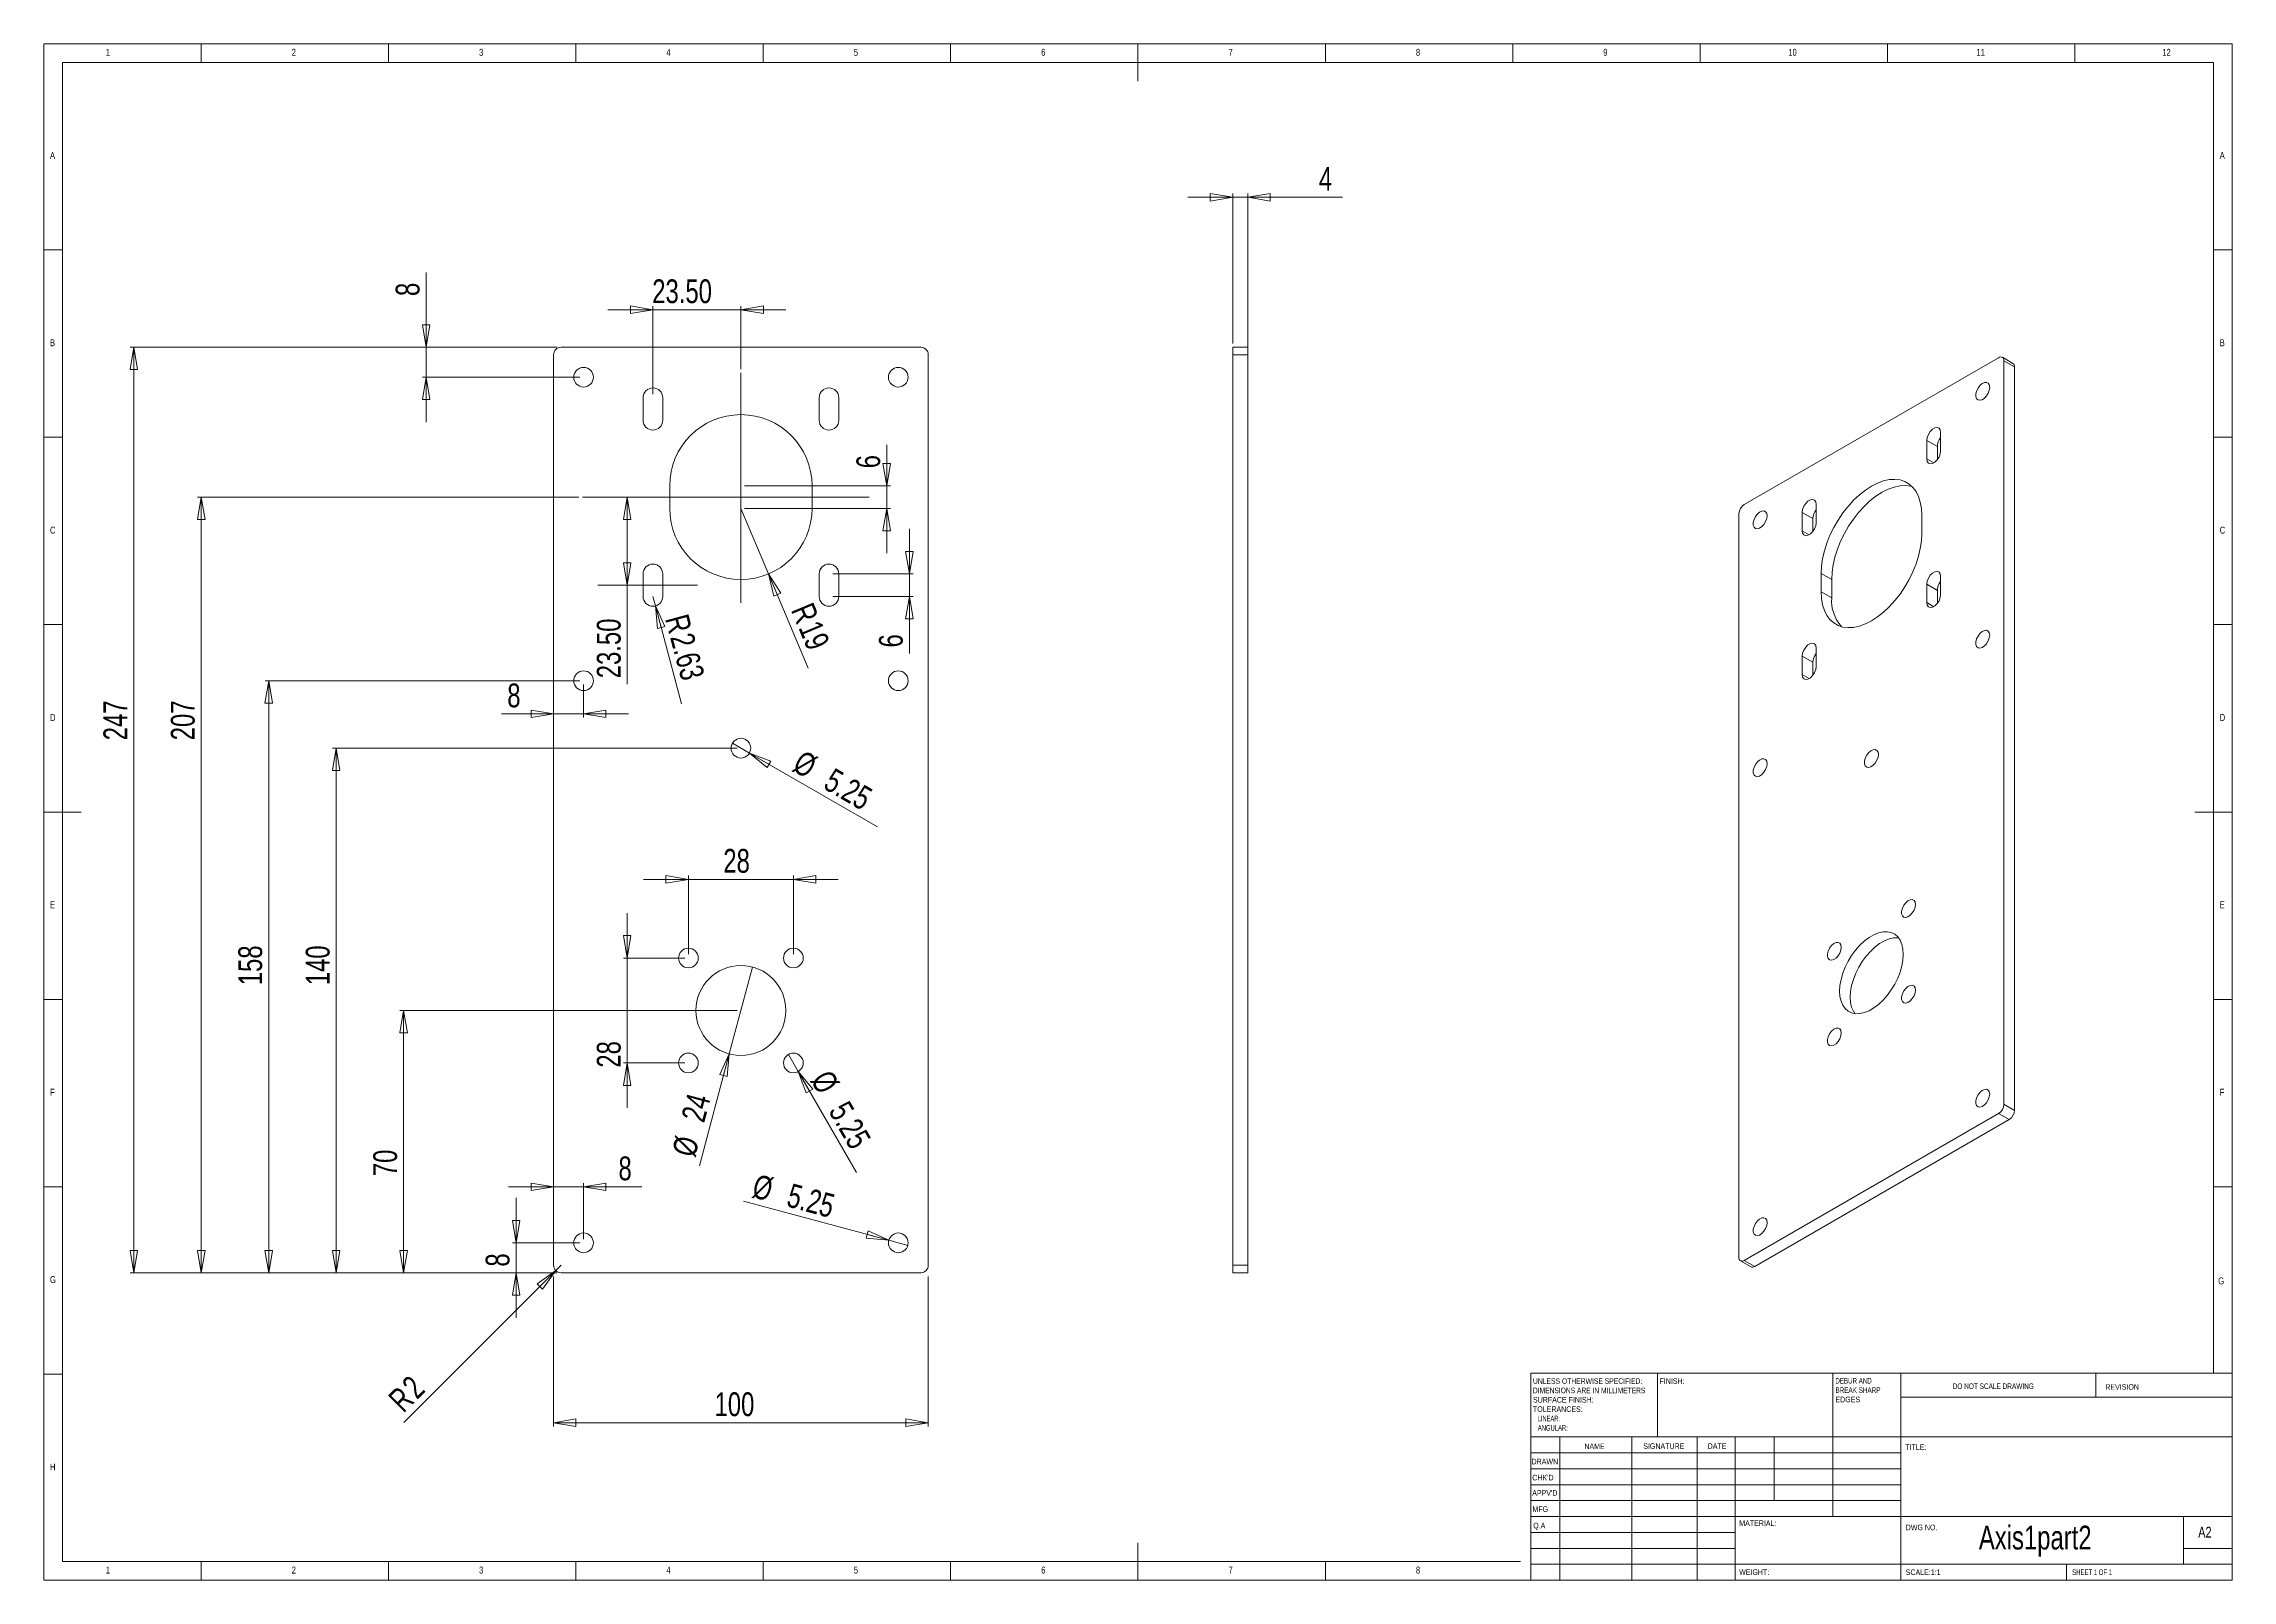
# Model space of a CAD drawing. Header units: millimetres. Extents: x 5 to 589, y 5 to 415.
import ezdxf

# ---------------------------------------------------------------- set-up
doc = ezdxf.new("R2010")
doc.units = ezdxf.units.MM
doc.layers.add('FORMAT', color=7, linetype='Continuous', lineweight=0)
doc.styles.add('SLDTEXTSTYLE0', font='TXT', dxfattribs={"width": 0.75})
doc.styles.add('SLDTEXTSTYLE1', font='TXT', dxfattribs={"width": 0.6375})
doc.styles.add('SLDTEXTSTYLE2', font='TXT', dxfattribs={"width": 0.6875})
doc.styles.add('SLDTEXTSTYLE3', font='TXT', dxfattribs={"width": 0.65625})
doc.styles.add('SLDTEXTSTYLE4', font='TXT', dxfattribs={"width": 0.675})
doc.styles.add('SLDTEXTSTYLE5', font='TXT', dxfattribs={"width": 0.72})
doc.styles.add('SLDTEXTSTYLE6', font='TXT', dxfattribs={"width": 0.708333})
doc.styles.add('SLDTEXTSTYLE7', font='TXT', dxfattribs={"width": 0.609375})
doc.styles.add('SLDTEXTSTYLE8', font='TXT', dxfattribs={"width": 0.625})
doc.dimstyles.new('SLDDIMSTYLE0', dxfattribs={"dimtxt": 6.35, "dimasz": 5.9944, "dimexe": 0, "dimexo": 0.0625, "dimgap": 1.5875, "dimtad": 1, "dimtoh": 1, "dimzin": 12, "dimdsep": 46, "dimtxsty": 'SLDTEXTSTYLE0', "dimblk1": 'CLOSED', "dimblk2": 'CLOSED', "dimsah": 1, "dimcen": 0.09, "dimadec": 0, "dimazin": 0, "dimtfac": 1, "dimtofl": 0, "dimtmove": 0, "dimatfit": 3, "dimldrblk": 'CLOSED', "dimfxl": 1, "dimtolj": 1, "dimtzin": 12, "dimarcsym": 0})
doc.dimstyles.new('SLDDIMSTYLE1', dxfattribs={"dimtxt": 6.35, "dimasz": 5.9944, "dimexe": 0, "dimexo": 0.0625, "dimgap": 1.5875, "dimtad": 1, "dimtoh": 1, "dimzin": 4, "dimdsep": 46, "dimtxsty": 'SLDTEXTSTYLE0', "dimblk1": 'CLOSED', "dimblk2": 'CLOSED', "dimsah": 1, "dimcen": 0.09, "dimadec": 0, "dimazin": 0, "dimtfac": 1, "dimtofl": 0, "dimtmove": 0, "dimatfit": 3, "dimldrblk": 'CLOSED', "dimfxl": 1, "dimtolj": 1, "dimtzin": 12, "dimarcsym": 0})
doc.dimstyles.new('SLDDIMSTYLE2', dxfattribs={"dimtxt": 6.35, "dimasz": 5.9944, "dimexe": 0, "dimexo": 0.0625, "dimgap": 1.5875, "dimtad": 1, "dimtoh": 1, "dimzin": 12, "dimdsep": 46, "dimtxsty": 'SLDTEXTSTYLE0', "dimblk1": 'CLOSED', "dimblk2": 'CLOSED', "dimsah": 1, "dimcen": 0.09, "dimadec": 0, "dimazin": 0, "dimtfac": 1, "dimtmove": 0, "dimatfit": 3, "dimldrblk": 'CLOSED', "dimfxl": 1, "dimtolj": 1, "dimtzin": 12, "dimarcsym": 0})
doc.dimstyles.new('SLDDIMSTYLE3', dxfattribs={"dimtxt": 6.35, "dimasz": 5.9944, "dimexe": 0, "dimexo": 0.0625, "dimgap": 1.5875, "dimtad": 1, "dimtoh": 1, "dimzin": 12, "dimdsep": 46, "dimtxsty": 'SLDTEXTSTYLE0', "dimblk1": 'CLOSED', "dimblk2": 'CLOSED', "dimsah": 1, "dimcen": 0.09, "dimadec": 0, "dimazin": 0, "dimtfac": 1, "dimtofl": 0, "dimtmove": 0, "dimatfit": 3, "dimldrblk": 'CLOSED', "dimfxl": 1, "dimtolj": 1, "dimtzin": 12, "dimarcsym": 0})

# ---------------------------------------------------------------- blocks, each defined once
blk = doc.blocks.new('SW_NOTE_0')
at = {"color": 0, "linetype": 'Continuous', "lineweight": 0, "char_height": 1.5, "attachment_point": 1}
for s, insert, style in [('DEBUR AND ', (0, 1.92), 'SLDTEXTSTYLE3'), ('BREAK SHARP ', (0, -0.58), 'SLDTEXTSTYLE4'), ('EDGES', (0, -3.08), 'SLDTEXTSTYLE0')]:
    blk.add_mtext(s, dxfattribs=dict(at, insert=insert, style=style))
blk = doc.blocks.new('SW_NOTE_1')
at = {"color": 0, "linetype": 'Continuous', "lineweight": 0, "char_height": 1.5, "attachment_point": 1}
for s, insert, style in [('UNLESS OTHERWISE SPECIFIED:', (0, 1.92), 'SLDTEXTSTYLE5'), ('TOLERANCES:', (0, -5.58), 'SLDTEXTSTYLE0'), ('SURFACE FINISH:', (0, -3.08), 'SLDTEXTSTYLE0'), ('DIMENSIONS ARE IN MILLIMETERS', (0, -0.58), 'SLDTEXTSTYLE6'), ('   ANGULAR:', (0, -10.58), 'SLDTEXTSTYLE8'), ('   LINEAR:', (0, -8.08), 'SLDTEXTSTYLE7')]:
    blk.add_mtext(s, dxfattribs=dict(at, insert=insert, style=style))
blk = doc.blocks.new('_Closed')
at = {"color": 0, "linetype": 'ByBlock', "lineweight": -2}
for p, q in [((-1, 0.166667), (0, 0)), ((-1, 0.166667), (-1, -0.166667)), ((0, 0), (-1, -0.166667)), ((0, 0), (-1, 0))]:
    blk.add_line(p, q, dxfattribs=at)
blk = doc.blocks.new('*D4')
at = {"layer": 'FORMAT'}
for p, q in [((147.81, 294.03), (46.04, 294.03)), ((47.03, 294.03), (47.03, 87.03)), ((142.04, 87.03), (46.04, 87.03))]:
    blk.add_line(p, q, dxfattribs=at)
at = {"layer": 'FORMAT', "xscale": 5.9944, "yscale": 5.9944}
for p, rotation in [((47.03, 294.03, 0.1), 90), ((47.03, 87.03, 0.1), 270)]:
    blk.add_blockref('_Closed', p, dxfattribs=dict(at, rotation=rotation))
at = {"layer": 'FORMAT', "insert": (38.92, 229.14), "char_height": 6.35, "attachment_point": 1, "rotation": 90, "style": 'SLDTEXTSTYLE0'}
blk.add_mtext('207', dxfattribs=at)
blk = doc.blocks.new('*D5')
at = {"layer": 'FORMAT'}
for p, q in [((167.53, 321.52), (167.53, 345.02)), ((191.03, 328.18), (191.03, 345.02)), ((167.53, 344.03), (155.55, 344.03)), ((167.53, 344.03), (191.03, 344.03)), ((191.03, 344.03), (203.02, 344.03))]:
    blk.add_line(p, q, dxfattribs=at)
at = {"layer": 'FORMAT', "xscale": 5.9944, "yscale": 5.9944}
for p, rotation in [((167.53, 344.03, 0.1), 360), ((191.03, 344.03, 0.1), 180)]:
    blk.add_blockref('_Closed', p, dxfattribs=dict(at, rotation=rotation))
at = {"layer": 'FORMAT', "insert": (167.37, 352.14), "char_height": 6.35, "attachment_point": 1, "style": 'SLDTEXTSTYLE0'}
blk.add_mtext('23.50', dxfattribs=at)
blk = doc.blocks.new('*D6')
at = {"layer": 'FORMAT'}
for p, q in [((160.7, 294.03), (160.7, 270.53)), ((160.7, 270.53), (160.7, 244.1))]:
    blk.add_line(p, q, dxfattribs=at)
at = {"layer": 'FORMAT', "xscale": 5.9944, "yscale": 5.9944}
for p, rotation in [((160.7, 294.03, 0.1), 90), ((160.7, 270.53, 0.1), 270)]:
    blk.add_blockref('_Closed', p, dxfattribs=dict(at, rotation=rotation))
at = {"layer": 'FORMAT', "insert": (152.59, 245.69), "char_height": 6.35, "attachment_point": 1, "rotation": 90, "style": 'SLDTEXTSTYLE0'}
blk.add_mtext('23.50', dxfattribs=at)
blk = doc.blocks.new('*D7')
at = {"layer": 'FORMAT'}
for p, q in [((141.03, 86.04), (141.03, 46.04)), ((241.03, 86.04), (241.03, 46.04)), ((141.03, 47.03), (241.03, 47.03))]:
    blk.add_line(p, q, dxfattribs=at)
at = {"layer": 'FORMAT', "xscale": 5.9944, "yscale": 5.9944, "rotation": 180}
blk.add_blockref('_Closed', (141.03, 47.03, -1.4), dxfattribs=at)
at = {"layer": 'FORMAT', "xscale": 5.9944, "yscale": 5.9944}
blk.add_blockref('_Closed', (241.03, 47.03, -1.4), dxfattribs=at)
at = {"layer": 'FORMAT', "insert": (184, 55.14), "char_height": 6.35, "attachment_point": 1, "style": 'SLDTEXTSTYLE0'}
blk.add_mtext('100', dxfattribs=at)
blk = doc.blocks.new('*D8')
at = {"layer": 'FORMAT'}
for q in [(194.14, 168.62), (179.94, 115.62)]:
    blk.add_line((187.93, 145.44), q, dxfattribs=at)
at = {"layer": 'FORMAT', "xscale": 5.9944, "yscale": 5.9944, "rotation": 75}
blk.add_blockref('_Closed', (187.93, 145.44, -1.4), dxfattribs=at)
at = {"layer": 'FORMAT', "char_height": 6.35, "attachment_point": 1, "rotation": 75, "style": 'SLDTEXTSTYLE0'}
for s, insert in [('24', (175.05, 128.48)), ('%%c', (172.57, 119.23))]:
    blk.add_mtext(s, dxfattribs=dict(at, insert=insert))
blk = doc.blocks.new('*D9')
at = {"layer": 'FORMAT'}
for p, q in [((190.04, 157.03), (100.04, 157.03)), ((101.03, 157.03), (101.03, 87.03)), ((140.04, 87.03), (100.04, 87.03))]:
    blk.add_line(p, q, dxfattribs=at)
at = {"layer": 'FORMAT', "xscale": 5.9944, "yscale": 5.9944}
for p, rotation in [((101.03, 157.03, -1.4), 90), ((101.03, 87.03, -1.4), 270)]:
    blk.add_blockref('_Closed', p, dxfattribs=dict(at, rotation=rotation))
at = {"layer": 'FORMAT', "insert": (92.92, 112.82), "char_height": 6.35, "attachment_point": 1, "rotation": 90, "style": 'SLDTEXTSTYLE0'}
blk.add_mtext('70', dxfattribs=at)
blk = doc.blocks.new('*D10')
at = {"layer": 'FORMAT'}
for q in [(191.03, 291.03), (208.98, 248.4)]:
    blk.add_line((198.4, 273.52), q, dxfattribs=at)
at = {"layer": 'FORMAT', "xscale": 5.9944, "yscale": 5.9944, "rotation": 112.8228020535}
blk.add_blockref('_Closed', (198.4, 273.52, -1.4), dxfattribs=at)
at = {"layer": 'FORMAT', "char_height": 6.35, "attachment_point": 1, "rotation": 292.8228, "style": 'SLDTEXTSTYLE0'}
for s, insert in [('R', (210.16, 266.37)), ('19', (212.16, 261.64))]:
    blk.add_mtext(s, dxfattribs=dict(at, insert=insert))
blk = doc.blocks.new('*D11')
at = {"layer": 'FORMAT'}
for q in [(167.53, 267.53), (175.22, 238.84)]:
    blk.add_line((168.21, 265), q, dxfattribs=at)
at = {"layer": 'FORMAT', "xscale": 5.9944, "yscale": 5.9944, "rotation": 105}
blk.add_blockref('_Closed', (168.21, 265, -1.4), dxfattribs=at)
at = {"layer": 'FORMAT', "char_height": 6.35, "attachment_point": 1, "rotation": 285, "style": 'SLDTEXTSTYLE0'}
for s, insert in [('R', (176.89, 263.25)), ('2.63', (178.22, 258.29))]:
    blk.add_mtext(s, dxfattribs=dict(at, insert=insert))
blk = doc.blocks.new('*D12')
at = {"layer": 'FORMAT'}
for q in [(101.07, 47.07), (143.03, 89.03)]:
    blk.add_line((141.62, 87.62), q, dxfattribs=at)
at = {"layer": 'FORMAT', "xscale": 5.9944, "yscale": 5.9944, "rotation": 45}
blk.add_blockref('_Closed', (141.62, 87.62, 2.4), dxfattribs=at)
at = {"layer": 'FORMAT', "char_height": 6.35, "attachment_point": 1, "rotation": 45, "style": 'SLDTEXTSTYLE0'}
for s, insert in [('2', (100.11, 57.54)), ('R', (96.47, 53.91))]:
    blk.add_mtext(s, dxfattribs=dict(at, insert=insert))
blk = doc.blocks.new('*D13')
at = {"layer": 'FORMAT'}
for p, q in [((177.03, 172.02), (177.03, 193.02)), ((205.03, 172.02), (205.03, 193.02)), ((177.03, 192.03), (165.05, 192.03)), ((177.03, 192.03), (205.03, 192.03)), ((205.03, 192.03), (217.02, 192.03))]:
    blk.add_line(p, q, dxfattribs=at)
at = {"layer": 'FORMAT', "xscale": 5.9944, "yscale": 5.9944}
for p, rotation in [((177.03, 192.03, 2.6), 360), ((205.03, 192.03, 2.6), 180)]:
    blk.add_blockref('_Closed', p, dxfattribs=dict(at, rotation=rotation))
at = {"layer": 'FORMAT', "insert": (186.34, 200.14), "char_height": 6.35, "attachment_point": 1, "style": 'SLDTEXTSTYLE0'}
blk.add_mtext('28', dxfattribs=at)
blk = doc.blocks.new('*D14')
at = {"layer": 'FORMAT'}
for p, q in [((160.7, 171.03), (160.7, 183.02)), ((176.04, 171.03), (159.71, 171.03)), ((160.7, 171.03), (160.7, 143.03)), ((176.04, 143.03), (159.71, 143.03)), ((160.7, 143.03), (160.7, 131.04))]:
    blk.add_line(p, q, dxfattribs=at)
at = {"layer": 'FORMAT', "xscale": 5.9944, "yscale": 5.9944}
for p, rotation in [((160.7, 171.03, 2.6), 270), ((160.7, 143.03, 2.6), 90)]:
    blk.add_blockref('_Closed', p, dxfattribs=dict(at, rotation=rotation))
at = {"layer": 'FORMAT', "insert": (152.59, 141.78), "char_height": 6.35, "attachment_point": 1, "rotation": 90, "style": 'SLDTEXTSTYLE0'}
blk.add_mtext('28', dxfattribs=at)
blk = doc.blocks.new('*D15')
at = {"layer": 'FORMAT'}
for p, q in [((149.03, 244.04), (149.03, 235.19)), ((141.03, 236.18), (127.11, 236.18)), ((149.03, 236.18), (141.03, 236.18)), ((149.03, 236.18), (161.02, 236.18))]:
    blk.add_line(p, q, dxfattribs=at)
at = {"layer": 'FORMAT', "xscale": 5.9944, "yscale": 5.9944}
blk.add_blockref('_Closed', (141.03, 236.18, 2.6), dxfattribs=at)
at = {"layer": 'FORMAT', "xscale": 5.9944, "yscale": 5.9944, "rotation": 180}
blk.add_blockref('_Closed', (149.03, 236.18, 2.6), dxfattribs=at)
at = {"layer": 'FORMAT', "insert": (128.69, 244.29), "char_height": 6.35, "attachment_point": 1, "style": 'SLDTEXTSTYLE0'}
blk.add_mtext('8', dxfattribs=at)
blk = doc.blocks.new('*D16')
at = {"layer": 'FORMAT'}
for p, q in [((141.03, 109.96), (129.05, 109.96)), ((149.03, 109.96), (141.03, 109.96)), ((149.03, 96.02), (149.03, 110.96)), ((149.03, 109.96), (164.64, 109.96))]:
    blk.add_line(p, q, dxfattribs=at)
at = {"layer": 'FORMAT', "xscale": 5.9944, "yscale": 5.9944}
blk.add_blockref('_Closed', (141.03, 109.96, 2.6), dxfattribs=at)
at = {"layer": 'FORMAT', "xscale": 5.9944, "yscale": 5.9944, "rotation": 180}
blk.add_blockref('_Closed', (149.03, 109.96, 2.6), dxfattribs=at)
at = {"layer": 'FORMAT', "insert": (158.36, 118.08), "char_height": 6.35, "attachment_point": 1, "style": 'SLDTEXTSTYLE0'}
blk.add_mtext('8', dxfattribs=at)
blk = doc.blocks.new('*D17')
at = {"layer": 'FORMAT'}
for p, q in [((131.04, 95.03), (131.04, 107.02)), ((148.04, 95.03), (130.05, 95.03)), ((131.04, 95.03), (131.04, 87.03)), ((142.04, 87.03), (130.05, 87.03)), ((131.04, 87.03), (131.04, 75.04))]:
    blk.add_line(p, q, dxfattribs=at)
at = {"layer": 'FORMAT', "xscale": 5.9944, "yscale": 5.9944}
for p, rotation in [((131.04, 95.03, 2.6), 270), ((131.04, 87.03, 2.6), 90)]:
    blk.add_blockref('_Closed', p, dxfattribs=dict(at, rotation=rotation))
at = {"layer": 'FORMAT', "insert": (122.93, 88.69), "char_height": 6.35, "attachment_point": 1, "rotation": 90, "style": 'SLDTEXTSTYLE0'}
blk.add_mtext('8', dxfattribs=at)
blk = doc.blocks.new('*D18')
at = {"layer": 'FORMAT'}
for q in [(188.76, 228.35), (227.47, 206)]:
    blk.add_line((193.31, 225.72), q, dxfattribs=at)
at = {"layer": 'FORMAT', "xscale": 5.9944, "yscale": 5.9944, "rotation": 150}
blk.add_blockref('_Closed', (193.31, 225.72, 2.6), dxfattribs=at)
at = {"layer": 'FORMAT', "char_height": 6.35, "attachment_point": 1, "rotation": 330, "style": 'SLDTEXTSTYLE0'}
for s, insert in [('%%c', (207.6, 226.74)), ('5.25', (215.89, 221.95))]:
    blk.add_mtext(s, dxfattribs=dict(at, insert=insert))
blk = doc.blocks.new('*D19')
at = {"layer": 'FORMAT'}
for p, q in [((142.04, 334.03), (28.04, 334.03)), ((29.03, 87.03), (29.03, 334.03)), ((140.27, 87.03), (28.04, 87.03)), ((142.04, 87.03), (141.8, 87.03))]:
    blk.add_line(p, q, dxfattribs=at)
at = {"layer": 'FORMAT', "xscale": 5.9944, "yscale": 5.9944}
for p, rotation in [((29.03, 334.03, -1.4), 90), ((29.03, 87.03, -1.4), 270)]:
    blk.add_blockref('_Closed', p, dxfattribs=dict(at, rotation=rotation))
at = {"layer": 'FORMAT', "insert": (20.92, 229.14), "char_height": 6.35, "attachment_point": 1, "rotation": 90, "style": 'SLDTEXTSTYLE0'}
blk.add_mtext('247', dxfattribs=at)
blk = doc.blocks.new('*D20')
at = {"layer": 'FORMAT'}
for q in [(203.72, 145.31), (221.89, 113.83)]:
    blk.add_line((206.35, 140.76), q, dxfattribs=at)
at = {"layer": 'FORMAT', "xscale": 5.9944, "yscale": 5.9944, "rotation": 120}
blk.add_blockref('_Closed', (206.35, 140.76, -1.4), dxfattribs=at)
at = {"layer": 'FORMAT', "char_height": 6.35, "attachment_point": 1, "rotation": 300, "style": 'SLDTEXTSTYLE0'}
for s, insert in [('%%c', (214.99, 141.69)), ('5.25', (219.78, 133.4))]:
    blk.add_mtext(s, dxfattribs=dict(at, insert=insert))
blk = doc.blocks.new('*D21')
at = {"layer": 'FORMAT'}
for q in [(191.7, 106.11), (235.57, 94.35)]:
    blk.add_line((230.5, 95.71), q, dxfattribs=at)
at = {"layer": 'FORMAT', "xscale": 5.9944, "yscale": 5.9944, "rotation": 345}
blk.add_blockref('_Closed', (230.5, 95.71, -1.4), dxfattribs=at)
at = {"layer": 'FORMAT', "char_height": 6.35, "attachment_point": 1, "rotation": 345, "style": 'SLDTEXTSTYLE0'}
for s, insert in [('%%c', (195.31, 113.46)), ('5.25', (204.56, 110.98))]:
    blk.add_mtext(s, dxfattribs=dict(at, insert=insert))
blk = doc.blocks.new('*D22')
at = {"layer": 'FORMAT'}
for p, q in [((148.04, 245.03), (64.04, 245.03)), ((65.03, 245.03), (65.03, 87.03)), ((142.04, 87.03), (64.04, 87.03))]:
    blk.add_line(p, q, dxfattribs=at)
at = {"layer": 'FORMAT', "xscale": 5.9944, "yscale": 5.9944}
for p, rotation in [((65.03, 245.03, -1.4), 90), ((65.03, 87.03, -1.4), 270)]:
    blk.add_blockref('_Closed', p, dxfattribs=dict(at, rotation=rotation))
at = {"layer": 'FORMAT', "insert": (56.92, 163.77), "char_height": 6.35, "attachment_point": 1, "rotation": 90, "style": 'SLDTEXTSTYLE0'}
blk.add_mtext('158', dxfattribs=at)
blk = doc.blocks.new('*D23')
at = {"layer": 'FORMAT'}
for p, q in [((107.03, 334.03), (107.03, 353.97)), ((142.04, 334.03), (106.04, 334.03)), ((107.03, 326.03), (107.03, 334.03)), ((148.04, 326.03), (106.04, 326.03)), ((107.03, 326.03), (107.03, 314.04))]:
    blk.add_line(p, q, dxfattribs=at)
at = {"layer": 'FORMAT', "xscale": 5.9944, "yscale": 5.9944}
for p, rotation in [((107.03, 334.03, -1.4), 270), ((107.03, 326.03, -1.4), 90)]:
    blk.add_blockref('_Closed', p, dxfattribs=dict(at, rotation=rotation))
at = {"layer": 'FORMAT', "insert": (98.92, 347.69), "char_height": 6.35, "attachment_point": 1, "rotation": 90, "style": 'SLDTEXTSTYLE0'}
blk.add_mtext('8', dxfattribs=at)
blk = doc.blocks.new('*D24')
at = {"layer": 'FORMAT'}
for p, q in [((190.04, 227.03), (82.04, 227.03)), ((83.03, 227.03), (83.03, 87.03)), ((142.04, 87.03), (82.04, 87.03))]:
    blk.add_line(p, q, dxfattribs=at)
at = {"layer": 'FORMAT', "xscale": 5.9944, "yscale": 5.9944}
for p, rotation in [((83.03, 227.03, -1.4), 90), ((83.03, 87.03, -1.4), 270)]:
    blk.add_blockref('_Closed', p, dxfattribs=dict(at, rotation=rotation))
at = {"layer": 'FORMAT', "insert": (74.92, 163.77), "char_height": 6.35, "attachment_point": 1, "rotation": 90, "style": 'SLDTEXTSTYLE0'}
blk.add_mtext('140', dxfattribs=at)
blk = doc.blocks.new('*D25')
at = {"layer": 'FORMAT'}
for p, q in [((235.99, 273.53), (235.99, 285.52)), ((215.53, 273.53), (236.98, 273.53)), ((235.99, 267.53), (235.99, 273.53)), ((215.53, 267.53), (236.98, 267.53)), ((235.99, 267.53), (235.99, 252.31))]:
    blk.add_line(p, q, dxfattribs=at)
at = {"layer": 'FORMAT', "xscale": 5.9944, "yscale": 5.9944}
for p, rotation in [((235.99, 273.53, -1.4), 270), ((235.99, 267.53, -1.4), 90)]:
    blk.add_blockref('_Closed', p, dxfattribs=dict(at, rotation=rotation))
at = {"layer": 'FORMAT', "insert": (227.87, 253.9), "char_height": 6.35, "attachment_point": 1, "rotation": 90, "style": 'SLDTEXTSTYLE0'}
blk.add_mtext('6', dxfattribs=at)
blk = doc.blocks.new('*D26')
at = {"layer": 'FORMAT'}
for p, q in [((229.95, 297.03), (229.95, 307.99)), ((192.03, 297.03), (230.94, 297.03)), ((229.95, 291.03), (229.95, 297.03)), ((192.03, 291.03), (230.94, 291.03)), ((229.95, 291.03), (229.95, 279.04))]:
    blk.add_line(p, q, dxfattribs=at)
at = {"layer": 'FORMAT', "xscale": 5.9944, "yscale": 5.9944}
for p, rotation in [((229.95, 297.03, -1.4), 270), ((229.95, 291.03, -1.4), 90)]:
    blk.add_blockref('_Closed', p, dxfattribs=dict(at, rotation=rotation))
at = {"layer": 'FORMAT', "insert": (221.84, 301.71), "char_height": 6.35, "attachment_point": 1, "rotation": 90, "style": 'SLDTEXTSTYLE0'}
blk.add_mtext('6', dxfattribs=at)
blk = doc.blocks.new('*D27')
at = {"layer": 'FORMAT'}
for p, q in [((322.28, 374.03), (310.3, 374.03)), ((322.28, 335.02), (322.28, 375.02)), ((322.28, 374.03), (326.28, 374.03)), ((326.28, 312.9), (326.28, 375.02)), ((326.28, 374.03), (351.55, 374.03))]:
    blk.add_line(p, q, dxfattribs=at)
at = {"layer": 'FORMAT', "xscale": 5.9944, "yscale": 5.9944}
blk.add_blockref('_Closed', (322.28, 374.03, 0.1), dxfattribs=at)
at = {"layer": 'FORMAT', "xscale": 5.9944, "yscale": 5.9944, "rotation": 180}
blk.add_blockref('_Closed', (326.28, 374.03, 0.1), dxfattribs=at)
at = {"layer": 'FORMAT', "insert": (345.27, 382.14), "char_height": 6.35, "attachment_point": 1, "style": 'SLDTEXTSTYLE0'}
blk.add_mtext('4', dxfattribs=at)

msp = doc.modelspace()

# ---------------------------------------------------------------- linework, layer by layer
at = {"color": 7, "linetype": 'Continuous', "lineweight": 0}
for p, q in [((589, 415), (5, 415)), ((5, 415), (5, 5)), ((47, 410), (47, 415)), ((97, 415), (97, 410)), ((147, 410), (147, 415)), ((197, 415), (197, 410)), ((247, 410), (247, 415)), ((297, 415), (297, 405)), ((347, 410), (347, 415)), ((397, 415), (397, 410)), ((447, 410), (447, 415)), ((497, 415), (497, 410)), ((547, 410), (547, 415)), ((589, 5), (589, 415)), ((584, 410), (10, 410)), ((10, 410), (10, 10)), ((584, 60.25), (584, 410)), ((10, 360), (5, 360)), ((584, 360), (589, 360)), ((5, 310), (10, 310)), ((589, 310), (584, 310)), ((10, 260), (5, 260)), ((584, 260), (589, 260)), ((5, 210), (15, 210)), ((589, 210), (579, 210)), ((10, 160), (5, 160)), ((584, 160), (589, 160)), ((5, 110), (10, 110)), ((589, 110), (584, 110)), ((10, 60), (5, 60)), ((401.8, 60.25), (589, 60.25)), ((401.8, 60.25), (401.8, 5)), ((435.6, 43.25), (435.6, 60.25)), ((482.4, 60.25), (482.4, 22)), ((500.6, 60.25), (500.6, 5)), ((552.6, 53.875), (552.6, 60.25)), ((589, 53.875), (500.6, 53.875)), ((589, 43.25), (401.8, 43.25)), ((409.6, 43.25), (409.6, 5)), ((428.791, 43.25), (428.791, 5)), ((446.199, 43.25), (446.199, 5)), ((456.4, 5), (456.4, 43.25)), ((466.8, 26.25), (466.8, 43.25)), ((500.6, 39), (401.8, 39)), ((500.6, 34.75), (401.8, 34.75)), ((500.6, 30.5), (401.8, 30.5)), ((500.6, 26.25), (401.8, 26.25)), ((456.4, 22), (401.8, 22)), ((456.4, 17.75), (401.8, 17.75)), ((456.4, 22), (589, 22)), ((576, 9.25), (576, 22)), ((297, 5), (297, 15)), ((456.4, 13.5), (401.8, 13.5)), ((589, 13.5), (576, 13.5)), ((10, 10), (399.055, 10)), ((47, 5), (47, 10)), ((97, 10), (97, 5)), ((147, 5), (147, 10)), ((197, 10), (197, 5)), ((247, 5), (247, 10)), ((347, 5), (347, 10)), ((401.8, 9.25), (589, 9.25)), ((544.8, 5), (544.8, 9.25)), ((5, 5), (589, 5))]:
    msp.add_line(p, q, dxfattribs=at)
at = {"color": 7, "linetype": 'Continuous', "lineweight": 15}
for p, q in [((239.035, 334.033), (143.035, 334.033)), ((322.284, 334.033), (326.284, 334.033)), ((322.284, 332.033), (322.284, 334.033)), ((326.284, 334.033), (326.284, 332.033)), ((141.035, 332.033), (141.035, 89.033)), ((241.035, 89.033), (241.035, 332.033)), ((326.284, 332.033), (322.284, 332.033)), ((322.284, 89.033), (322.284, 332.033)), ((326.284, 89.033), (326.284, 332.033)), ((526.658, 331.235), (458.776, 292.048)), ((530.486, 329.702), (527.658, 331.334)), ((528.072, 131.999), (528.072, 330.419)), ((530.901, 328.786), (528.072, 330.419)), ((530.901, 130.367), (530.901, 328.786)), ((164.91, 320.533), (164.91, 314.533)), ((170.16, 314.533), (170.16, 320.533)), ((211.91, 320.533), (211.91, 314.533)), ((217.16, 314.533), (217.16, 320.533)), ((511.19, 306.383), (511.19, 311.283)), ((507.478, 309.14), (507.478, 304.24)), ((507.478, 309.14), (510.306, 307.507)), ((507.478, 304.24), (509.334, 303.169)), ((510.306, 307.507), (510.306, 304.047)), ((172.035, 297.033), (172.035, 291.033)), ((210.035, 291.033), (210.035, 297.033)), ((477.956, 287.198), (477.956, 292.097)), ((457.362, 289.598), (457.362, 91.179)), ((474.244, 289.954), (474.244, 285.055)), ((474.244, 289.954), (477.072, 288.321)), ((477.072, 288.321), (477.072, 284.862)), ((506.152, 284.286), (506.152, 289.185)), ((474.244, 285.055), (476.1, 283.983)), ((164.91, 273.533), (164.91, 267.533)), ((170.16, 267.533), (170.16, 273.533)), ((211.91, 273.533), (211.91, 267.533)), ((217.16, 267.533), (217.16, 273.533)), ((479.282, 273.674), (479.282, 268.774)), ((479.282, 273.674), (482.11, 272.041)), ((479.282, 268.774), (482.11, 267.142)), ((482.11, 272.041), (482.11, 267.142)), ((507.478, 270.762), (507.478, 265.863)), ((507.478, 270.762), (510.306, 269.129)), ((510.306, 269.129), (510.306, 265.67)), ((511.19, 268.006), (511.19, 272.905)), ((507.478, 265.863), (509.334, 264.791)), ((474.244, 251.577), (474.244, 246.677)), ((474.244, 251.577), (477.072, 249.944)), ((477.956, 248.82), (477.956, 253.72)), ((474.244, 246.677), (476.1, 245.606)), ((477.072, 249.944), (477.072, 246.484)), ((458.776, 90.362), (526.658, 129.55)), ((529.487, 127.917), (526.658, 129.55)), ((528.072, 131.999), (530.901, 130.367)), ((461.604, 88.729), (529.487, 127.917)), ((322.284, 89.033), (326.284, 89.033)), ((322.284, 87.033), (322.284, 89.033)), ((326.284, 89.033), (326.284, 87.033)), ((457.776, 90.263), (460.604, 88.63)), ((458.776, 90.362), (461.604, 88.729)), ((143.035, 87.033), (239.035, 87.033)), ((326.284, 87.033), (322.284, 87.033))]:
    msp.add_line(p, q, dxfattribs=at)
at = {"color": 7, "linetype": 'Continuous', "lineweight": 15, "flags": 128}
for points in [[(524.272, 323.325), (524.171, 323.963), (523.88, 324.416), (523.431, 324.634), (522.871, 324.595), (522.262, 324.301), (521.67, 323.786), (521.158, 323.105), (520.783, 322.332), (520.585, 321.55), (520.585, 320.844), (520.783, 320.291), (521.158, 319.951), (521.67, 319.861), (522.262, 320.029), (522.871, 320.439), (523.431, 321.046), (523.88, 321.783), (524.171, 322.571), (524.272, 323.325)], [(511.19, 311.283), (511.078, 311.951), (510.756, 312.41), (510.262, 312.603), (509.656, 312.508), (509.012, 312.136), (508.406, 311.532), (507.912, 310.768), (507.59, 309.937), (507.478, 309.14)], [(507.478, 304.24), (507.59, 303.572), (507.912, 303.113), (508.406, 302.92), (509.012, 303.015), (509.656, 303.387), (510.262, 303.991), (510.756, 304.755), (511.078, 305.586), (511.19, 306.383)], [(506.152, 289.185), (506.054, 290.999), (505.762, 292.673), (505.279, 294.183), (504.613, 295.507), (503.774, 296.626), (502.773, 297.523), (501.626, 298.185), (500.349, 298.603), (498.961, 298.771), (497.481, 298.686), (495.932, 298.349), (494.336, 297.766), (492.717, 296.944), (491.098, 295.896), (489.502, 294.637), (487.953, 293.185), (486.473, 291.562), (485.085, 289.792), (483.808, 287.899), (482.661, 285.912), (481.66, 283.86), (480.821, 281.772), (480.155, 279.679), (479.672, 277.612), (479.38, 275.6), (479.282, 273.674)], [(477.956, 292.097), (477.844, 292.766), (477.522, 293.224), (477.028, 293.418), (476.422, 293.322), (475.778, 292.95), (475.172, 292.346), (474.678, 291.582), (474.356, 290.752), (474.244, 289.954)], [(503.525, 296.885), (503.177, 296.971), (501.789, 297.138), (500.31, 297.053), (498.761, 296.716), (497.165, 296.133), (495.545, 295.311), (493.926, 294.263), (492.33, 293.004), (490.781, 291.553), (489.302, 289.93), (487.913, 288.159), (486.636, 286.266), (485.489, 284.279), (484.489, 282.227), (483.649, 280.139), (482.983, 278.046), (482.501, 275.979), (482.208, 273.968), (482.11, 272.041)], [(464.875, 289.036), (464.774, 289.674), (464.483, 290.127), (464.034, 290.345), (463.474, 290.306), (462.865, 290.012), (462.273, 289.497), (461.761, 288.816), (461.386, 288.042), (461.188, 287.261), (461.188, 286.555), (461.386, 286.002), (461.761, 285.662), (462.273, 285.571), (462.865, 285.74), (463.474, 286.15), (464.034, 286.756), (464.483, 287.494), (464.774, 288.282), (464.875, 289.036)], [(474.244, 285.055), (474.356, 284.386), (474.678, 283.928), (475.172, 283.734), (475.778, 283.829), (476.422, 284.201), (477.028, 284.806), (477.522, 285.569), (477.844, 286.4), (477.956, 287.198)], [(479.282, 268.774), (479.38, 266.961), (479.672, 265.287), (480.155, 263.777), (480.821, 262.453), (481.66, 261.334), (482.661, 260.437), (483.808, 259.775), (485.085, 259.357), (486.473, 259.189), (487.953, 259.274), (489.502, 259.611), (491.098, 260.194), (492.717, 261.016), (494.336, 262.064), (495.932, 263.323), (497.481, 264.775), (498.961, 266.397), (500.349, 268.168), (501.626, 270.061), (502.773, 272.048), (503.774, 274.1), (504.613, 276.188), (505.279, 278.281), (505.762, 280.348), (506.054, 282.36), (506.152, 284.286)], [(511.19, 272.905), (511.078, 273.574), (510.756, 274.032), (510.262, 274.226), (509.656, 274.131), (509.012, 273.758), (508.406, 273.154), (507.912, 272.391), (507.59, 271.56), (507.478, 270.762)], [(507.478, 265.863), (507.59, 265.194), (507.912, 264.736), (508.406, 264.542), (509.012, 264.638), (509.656, 265.01), (510.262, 265.614), (510.756, 266.378), (511.078, 267.208), (511.19, 268.006)], [(524.272, 257.186), (524.171, 257.824), (523.88, 258.276), (523.431, 258.495), (522.871, 258.455), (522.262, 258.162), (521.67, 257.647), (521.158, 256.965), (520.783, 256.192), (520.585, 255.41), (520.585, 254.704), (520.783, 254.152), (521.158, 253.811), (521.67, 253.721), (522.262, 253.889), (522.871, 254.299), (523.431, 254.906), (523.88, 255.643), (524.171, 256.432), (524.272, 257.186)], [(477.956, 253.72), (477.844, 254.388), (477.522, 254.847), (477.028, 255.04), (476.422, 254.945), (475.778, 254.573), (475.172, 253.969), (474.678, 253.205), (474.356, 252.374), (474.244, 251.577)], [(474.244, 246.677), (474.356, 246.009), (474.678, 245.55), (475.172, 245.357), (475.778, 245.452), (476.422, 245.824), (477.028, 246.428), (477.522, 247.192), (477.844, 248.023), (477.956, 248.82)], [(464.875, 222.896), (464.774, 223.534), (464.483, 223.987), (464.034, 224.205), (463.474, 224.166), (462.865, 223.873), (462.273, 223.357), (461.761, 222.676), (461.386, 221.903), (461.188, 221.121), (461.188, 220.415), (461.386, 219.862), (461.761, 219.522), (462.273, 219.432), (462.865, 219.6), (463.474, 220.01), (464.034, 220.617), (464.483, 221.354), (464.774, 222.142), (464.875, 222.896)], [(494.573, 225.343), (494.473, 225.981), (494.182, 226.434), (493.732, 226.652), (493.173, 226.613), (492.564, 226.319), (491.971, 225.804), (491.46, 225.123), (491.085, 224.35), (490.886, 223.568), (490.886, 222.862), (491.085, 222.309), (491.46, 221.969), (491.971, 221.878), (492.564, 222.047), (493.173, 222.457), (493.732, 223.063), (494.182, 223.801), (494.473, 224.589), (494.573, 225.343)], [(504.473, 185.332), (504.372, 185.97), (504.081, 186.422), (503.632, 186.641), (503.072, 186.601), (502.463, 186.308), (501.871, 185.793), (501.359, 185.112), (500.984, 184.338), (500.786, 183.556), (500.786, 182.851), (500.984, 182.298), (501.359, 181.958), (501.871, 181.867), (502.463, 182.036), (503.072, 182.446), (503.632, 183.052), (504.081, 183.789), (504.372, 184.578), (504.473, 185.332)], [(484.674, 173.902), (484.573, 174.54), (484.282, 174.993), (483.833, 175.211), (483.273, 175.171), (482.664, 174.878), (482.072, 174.363), (481.56, 173.682), (481.185, 172.908), (480.987, 172.126), (480.987, 171.421), (481.185, 170.868), (481.56, 170.528), (482.072, 170.437), (482.664, 170.606), (483.273, 171.016), (483.833, 171.622), (484.282, 172.36), (484.573, 173.148), (484.674, 173.902)], [(501.202, 172.012), (501.107, 173.418), (500.825, 174.683), (500.362, 175.779), (499.728, 176.681), (498.937, 177.369), (498.007, 177.829), (496.96, 178.049), (495.817, 178.025), (494.605, 177.757), (493.351, 177.251), (492.083, 176.519), (490.829, 175.577), (489.617, 174.445), (488.474, 173.15), (487.426, 171.721), (486.497, 170.188), (485.706, 168.586), (485.072, 166.952), (484.609, 165.321), (484.326, 163.731), (484.232, 162.215), (484.326, 160.81), (484.609, 159.545), (485.072, 158.449), (485.706, 157.547), (486.497, 156.858), (487.426, 156.399), (488.474, 156.179), (489.617, 156.203), (490.829, 156.471), (492.083, 156.977), (493.351, 157.709), (494.605, 158.651), (495.817, 159.782), (496.96, 161.077), (498.007, 162.507), (498.937, 164.04), (499.728, 165.642), (500.362, 167.276), (500.825, 168.907), (501.107, 170.497), (501.202, 172.012)], [(499.962, 176.397), (499.788, 176.416), (498.645, 176.392), (497.434, 176.124), (496.179, 175.618), (494.911, 174.886), (493.657, 173.944), (492.445, 172.813), (491.303, 171.518), (490.255, 170.088), (489.325, 168.555), (488.535, 166.953), (487.9, 165.319), (487.437, 163.688), (487.155, 162.098), (487.06, 160.583), (487.155, 159.177), (487.437, 157.912), (487.9, 156.816), (488.301, 156.198)], [(504.473, 162.469), (504.372, 163.107), (504.081, 163.559), (503.632, 163.778), (503.072, 163.738), (502.463, 163.445), (501.871, 162.93), (501.359, 162.248), (500.984, 161.475), (500.786, 160.693), (500.786, 159.987), (500.984, 159.435), (501.359, 159.094), (501.871, 159.004), (502.463, 159.173), (503.072, 159.582), (503.632, 160.189), (504.081, 160.926), (504.372, 161.715), (504.473, 162.469)], [(484.674, 151.039), (484.573, 151.677), (484.282, 152.13), (483.833, 152.348), (483.273, 152.308), (482.664, 152.015), (482.072, 151.5), (481.56, 150.819), (481.185, 150.045), (480.987, 149.263), (480.987, 148.558), (481.185, 148.005), (481.56, 147.665), (482.072, 147.574), (482.664, 147.743), (483.273, 148.153), (483.833, 148.759), (484.282, 149.497), (484.573, 150.285), (484.674, 151.039)], [(524.272, 134.704), (524.171, 135.342), (523.88, 135.795), (523.431, 136.013), (522.871, 135.974), (522.262, 135.681), (521.67, 135.165), (521.158, 134.484), (520.783, 133.711), (520.585, 132.929), (520.585, 132.223), (520.783, 131.67), (521.158, 131.33), (521.67, 131.24), (522.262, 131.408), (522.871, 131.818), (523.431, 132.425), (523.88, 133.162), (524.171, 133.95), (524.272, 134.704)], [(464.875, 100.415), (464.774, 101.053), (464.483, 101.506), (464.034, 101.724), (463.474, 101.685), (462.865, 101.391), (462.273, 100.876), (461.761, 100.195), (461.386, 99.422), (461.188, 98.64), (461.188, 97.934), (461.386, 97.381), (461.761, 97.041), (462.273, 96.95), (462.865, 97.119), (463.474, 97.529), (464.034, 98.135), (464.483, 98.873), (464.774, 99.661), (464.875, 100.415)], [(461.604, 88.729), (461.328, 88.602), (461.063, 88.541), (460.819, 88.551), (460.604, 88.63), (460.604, 88.63)]]:
    msp.add_lwpolyline(points, dxfattribs=at)
at = {"color": 7, "linetype": 'Continuous', "lineweight": 15}
for centre, radius in [((149.035, 326.033), 2.625), ((233.035, 326.033), 2.625), ((149.035, 245.033), 2.625), ((233.035, 245.033), 2.625), ((191.035, 227.033), 2.625), ((177.035, 171.033), 2.625), ((205.035, 171.033), 2.625), ((191.035, 157.033), 12), ((177.035, 143.033), 2.625), ((205.035, 143.033), 2.625), ((149.035, 95.033), 2.625), ((233.035, 95.033), 2.625)]:
    msp.add_circle(centre, radius, dxfattribs=at)
for centre, radius, start, end in [((143.035, 332.033), 2, 90, 180), ((239.035, 332.033), 2, 0, 90), ((527.21, 330.559), 0.873, 350.785963, 129.203285), ((529.899, 328.884), 1.006, 354.379026, 54.308794), ((167.535, 320.533), 2.625, 0, 180), ((214.535, 320.533), 2.625, 0, 180), ((191.035, 297.033), 19, 0, 180), ((167.535, 314.533), 2.625, 180, 0), ((214.535, 314.533), 2.625, 180, 0), ((514.33, 307.32), 4.028, 141.2139, 177.336899), ((460.432, 289.459), 3.074, 122.605478, 177.394522), ((191.035, 291.033), 19, 180, 0), ((481.096, 288.134), 4.028, 141.2139, 177.336899), ((167.535, 273.533), 2.625, 0, 180), ((214.535, 273.533), 2.625, 0, 180), ((514.33, 268.942), 4.028, 141.2139, 177.336899), ((167.535, 267.533), 2.625, 180, 0), ((214.535, 267.533), 2.625, 180, 0), ((492.542, 266.404), 10.458, 175.952682, 221.731991), ((481.096, 249.757), 4.028, 141.2139, 177.336899), ((525.002, 132.139), 3.074, 302.605478, 357.394522), ((527.83, 130.506), 3.074, 302.605478, 357.394522), ((143.035, 89.033), 2, 180, 270), ((239.035, 89.033), 2, 270, 0), ((458.224, 91.039), 0.873, 170.785963, 309.203285)]:
    msp.add_arc(centre, radius, start, end, dxfattribs=at)
at = {"layer": 'FORMAT'}
for p, q in [((191.035, 265.842), (191.035, 327.186)), ((225.226, 294.033), (148.798, 294.033)), ((179.47, 270.533), (152.821, 270.533))]:
    msp.add_line(p, q, dxfattribs=at)

# ---------------------------------------------------------------- block references
at = {"color": 7, "linetype": 'Continuous', "lineweight": 0}
for name, p in [('SW_NOTE_1', (402.394, 56.987)), ('SW_NOTE_0', (483.109, 57.069))]:
    msp.add_blockref(name, p, dxfattribs=at)

# ---------------------------------------------------------------- texts
at = {"color": 7, "linetype": 'Continuous', "lineweight": 0, "attachment_point": 1}
for s, insert, char_height, style in [('1', (21.583, 413.646), 1.852, 'SLDTEXTSTYLE0'), ('2', (71.167, 413.646), 1.852, 'SLDTEXTSTYLE0'), ('3', (121.167, 413.646), 1.852, 'SLDTEXTSTYLE0'), ('4', (171.167, 413.646), 1.852, 'SLDTEXTSTYLE0'), ('5', (221.167, 413.646), 1.852, 'SLDTEXTSTYLE0'), ('6', (271.167, 413.646), 1.852, 'SLDTEXTSTYLE0'), ('7', (321.167, 413.646), 1.852, 'SLDTEXTSTYLE0'), ('8', (371.167, 413.646), 1.852, 'SLDTEXTSTYLE0'), ('9', (421.167, 413.646), 1.852, 'SLDTEXTSTYLE0'), ('10', (470.542, 413.646), 1.8521, 'SLDTEXTSTYLE0'), ('11', (520.75, 413.646), 1.8521, 'SLDTEXTSTYLE0'), ('12', (570.333, 413.646), 1.8521, 'SLDTEXTSTYLE0'), ('A', (6.667, 386.146), 1.852, 'SLDTEXTSTYLE0'), ('A', (585.667, 386.146), 1.852, 'SLDTEXTSTYLE0'), ('B', (6.667, 336.146), 1.852, 'SLDTEXTSTYLE0'), ('B', (585.667, 336.146), 1.852, 'SLDTEXTSTYLE0'), ('C', (6.667, 286.146), 1.852, 'SLDTEXTSTYLE0'), ('C', (585.667, 286.146), 1.852, 'SLDTEXTSTYLE0'), ('D', (6.667, 236.146), 1.852, 'SLDTEXTSTYLE0'), ('D', (585.667, 236.146), 1.852, 'SLDTEXTSTYLE0'), ('E', (6.667, 186.146), 1.852, 'SLDTEXTSTYLE0'), ('E', (585.667, 186.146), 1.852, 'SLDTEXTSTYLE0'), ('F', (6.667, 136.146), 1.852, 'SLDTEXTSTYLE0'), ('F', (585.667, 136.146), 1.852, 'SLDTEXTSTYLE0'), ('G', (6.667, 86.146), 1.852, 'SLDTEXTSTYLE0'), ('G', (585.252, 85.802), 1.852, 'SLDTEXTSTYLE0'), ('FINISH:', (436.171, 58.902), 1.5, 'SLDTEXTSTYLE0'), ('DO NOT SCALE DRAWING', (514.415, 57.515), 1.5, 'SLDTEXTSTYLE2'), ('REVISION', (555.128, 57.317), 1.5, 'SLDTEXTSTYLE0'), ('NAME', (416.122, 41.484), 1.5, 'SLDTEXTSTYLE0'), ('SIGNATURE', (431.834, 41.544), 1.5, 'SLDTEXTSTYLE0'), ('DATE', (449.015, 41.559), 1.5, 'SLDTEXTSTYLE0'), ('TITLE:', (501.756, 41.261), 1.5, 'SLDTEXTSTYLE0'), ('H', (6.667, 36.146), 1.852, 'SLDTEXTSTYLE0'), ('DRAWN', (402.012, 37.412), 1.5, 'SLDTEXTSTYLE0'), ("CHK'D", (402.21, 33.137), 1.5, 'SLDTEXTSTYLE0'), ("APPV'D", (402.202, 29.047), 1.5, 'SLDTEXTSTYLE0'), ('MFG', (402.255, 24.716), 1.5, 'SLDTEXTSTYLE0'), ('Q.A', (402.469, 20.332), 1.5, 'SLDTEXTSTYLE0'), ('MATERIAL:', (457.446, 20.968), 1.5, 'SLDTEXTSTYLE0'), ('DWG NO.', (501.874, 19.851), 1.5, 'SLDTEXTSTYLE0'), ('Axis1part2', (521.383, 19.557), 6.35, 'SLDTEXTSTYLE0'), ('A2', (579.921, 19.266), 2.9104, 'SLDTEXTSTYLE0'), ('1', (21.583, 8.646), 1.852, 'SLDTEXTSTYLE0'), ('2', (71.167, 8.646), 1.852, 'SLDTEXTSTYLE0'), ('3', (121.167, 8.646), 1.852, 'SLDTEXTSTYLE0'), ('4', (171.167, 8.646), 1.852, 'SLDTEXTSTYLE0'), ('5', (221.167, 8.646), 1.852, 'SLDTEXTSTYLE0'), ('6', (271.167, 8.646), 1.852, 'SLDTEXTSTYLE0'), ('7', (321.167, 8.646), 1.852, 'SLDTEXTSTYLE0'), ('8', (371.167, 8.646), 1.852, 'SLDTEXTSTYLE0'), ('WEIGHT: ', (457.418, 7.932), 1.4986, 'SLDTEXTSTYLE0'), ('SCALE:1:1', (501.874, 7.883), 1.5, 'SLDTEXTSTYLE0'), ('SHEET 1 OF 1', (546.278, 7.883), 1.5, 'SLDTEXTSTYLE1')]:
    msp.add_mtext(s, dxfattribs=dict(at, insert=insert, char_height=char_height, style=style))

# ---------------------------------------------------------------- dimensions: what is measured, and where the dimension line sits
at = {"layer": 'FORMAT'}
for base, p1, p2, dimstyle, picture, middle in [((326.284, 374.033), (322.284, 334.033), (326.284, 311.908), 'SLDDIMSTYLE0', '*D27', (347.617, 374.033)), ((191.035, 344.033), (167.535, 320.533), (191.035, 327.186), 'SLDDIMSTYLE1', '*D5', (177.924, 344.033)), ((141.035, 236.176), (149.035, 245.033), (141.035, 332.033), 'SLDDIMSTYLE0', '*D15', (131.039, 236.176)), ((205.035, 192.033), (177.035, 171.033), (205.035, 171.033), 'SLDDIMSTYLE0', '*D13', (191.035, 192.033)), ((141.035, 109.965), (149.035, 95.033), (141.035, 89.033), 'SLDDIMSTYLE0', '*D16', (160.705, 109.965)), ((241.035, 47.033), (141.035, 87.033), (241.035, 87.033), 'SLDDIMSTYLE0', '*D7', (191.035, 47.033))]:
    dim = msp.add_linear_dim(base=base, p1=p1, p2=p2, dimstyle=dimstyle, dxfattribs=at)
    dim.commit()
    dim.dimension.update_dxf_attribs({"geometry": picture, "text_midpoint": middle, "dimtype": 160})
for base, p1, p2, dimstyle, picture, middle in [((107.035, 334.033), (149.035, 326.033), (143.035, 334.033), 'SLDDIMSTYLE0', '*D23', (107.035, 350.033)), ((29.035, 334.033), (143.035, 87.033), (143.035, 334.033), 'SLDDIMSTYLE0', '*D19', (29.035, 236.176)), ((229.952, 297.033), (191.035, 291.033), (191.035, 297.033), 'SLDDIMSTYLE0', '*D26', (229.952, 304.056)), ((47.035, 87.033), (148.798, 294.033), (143.035, 87.033), 'SLDDIMSTYLE0', '*D4', (47.035, 236.176)), ((160.705, 270.533), (148.798, 294.033), (152.821, 270.533), 'SLDDIMSTYLE1', '*D6', (160.705, 256.246)), ((235.985, 273.533), (214.535, 267.533), (214.535, 273.533), 'SLDDIMSTYLE0', '*D25', (235.985, 256.246)), ((65.035, 87.033), (149.035, 245.033), (143.035, 87.033), 'SLDDIMSTYLE0', '*D22', (65.035, 170.81)), ((83.035, 87.033), (191.035, 227.033), (143.035, 87.033), 'SLDDIMSTYLE0', '*D24', (83.035, 170.81)), ((160.705, 143.033), (177.035, 171.033), (177.035, 143.033), 'SLDDIMSTYLE0', '*D14', (160.705, 146.473)), ((101.035, 87.033), (191.035, 157.033), (141.035, 87.033), 'SLDDIMSTYLE0', '*D9', (101.035, 117.507)), ((131.039, 87.033), (149.035, 95.033), (143.035, 87.033), 'SLDDIMSTYLE0', '*D17', (131.039, 91.033))]:
    dim = msp.add_linear_dim(base=base, p1=p1, p2=p2, angle=90, dimstyle=dimstyle, dxfattribs=at)
    dim.commit()
    dim.dimension.update_dxf_attribs({"geometry": picture, "text_midpoint": middle, "dimtype": 160})
for center, mpoint, picture, middle in [((191.035, 291.033), (198.404, 273.52), '*D10', (205.674, 256.246)), ((167.5347, 267.5325), (168.2141, 264.997), '*D11', (172.1941, 250.1437)), ((143.035, 89.033), (141.621, 87.618), '*D12', (105.499, 51.497))]:
    dim = msp.add_radius_dim(center=center, mpoint=mpoint, dimstyle='SLDDIMSTYLE3', dxfattribs=at)
    dim.commit()
    dim.dimension.update_dxf_attribs({"geometry": picture, "text_midpoint": middle, "dimtype": 164})
for p1, p2, picture, middle in [((188.761, 228.345), (193.308, 225.72), '*D18', (215.226, 213.066)), ((194.141, 168.624), (187.929, 145.441), '*D8', (182.701, 125.93)), ((203.722, 145.306), (206.347, 140.759), '*D20', (214.909, 125.93)), ((235.57, 94.353), (230.499, 95.712), '*D21', (205.364, 102.447))]:
    dim = msp.add_diameter_dim_2p(p1=p1, p2=p2, dimstyle='SLDDIMSTYLE2', dxfattribs=at)
    dim.commit()
    dim.dimension.update_dxf_attribs({"geometry": picture, "text_midpoint": middle, "dimtype": 163})

doc.saveas('drawing.dxf')
